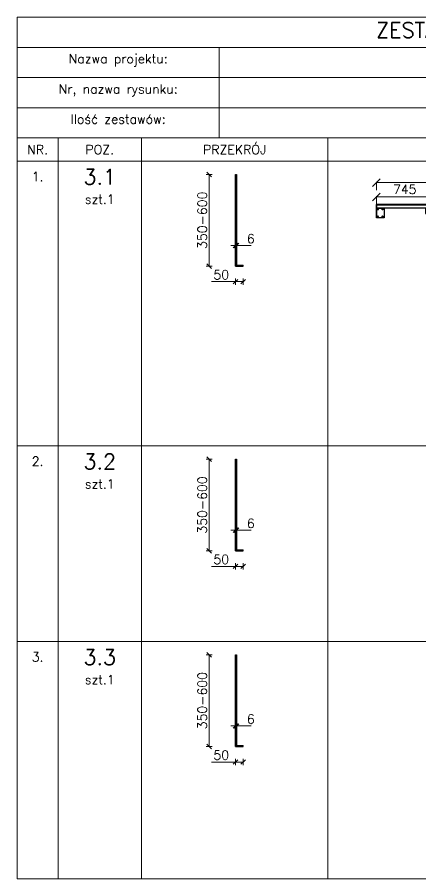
# Model space of a CAD drawing. Header units: millimetres. Extents: x 5046 to 103012, y -15969 to 47766.
# Drawn here: x 86872 to 89515, y 18062 to 23703 of the extents above; entities that cross this region are included whole.
import ezdxf

# ---------------------------------------------------------------- set-up
doc = ezdxf.new("R2010")
doc.units = ezdxf.units.MM
doc.layers.get('0').update_dxf_attribs({"lineweight": 0})
doc.layers.get('Defpoints').update_dxf_attribs({"lineweight": 0})
for name, color, linetype, lineweight in [('DIM', 3, 'Continuous', 0), ('Pomocnicze', 252, 'Continuous', 0), ('TEXT', 2, 'Continuous', 0)]:
    doc.layers.add(name, color=color, linetype=linetype, lineweight=lineweight)
doc.layers.add('Profil główny', color=7, linetype='Continuous')
doc.styles.add('Opisy 1-20', font='simplex.shx', dxfattribs={"height": 100})
doc.styles.add('Skala 1-20', font='simplex.shx', dxfattribs={"height": 60})
doc.styles.add('Skala 1-50', font='simplex.shx', dxfattribs={"height": 120})
doc.styles.add('SLDTEXTSTYLE1', font='TXT', dxfattribs={"width": 0.75})
doc.dimstyles.new('Skala 1-20', dxfattribs={"dimtxt": 6, "dimasz": 30, "dimexe": 20, "dimexo": 0.625, "dimgap": 15, "dimtad": 1, "dimdec": 0, "dimtxsty": 'Skala 1-20', "dimblk": 'OBLIQUE', "dimcen": 2.5, "dimadec": 0, "dimazin": 0, "dimtfac": 1, "dimtdec": 0, "dimtmove": 0, "dimatfit": 3, "dimldrblk": 'OBLIQUE', "dimfxl": 20, "dimfxlon": 1, "dimarcsym": 0})
doc.dimstyles.new('Skala 1-50', dxfattribs={"dimtxt": 12, "dimasz": 100, "dimexe": 12.5, "dimexo": 0.625, "dimgap": 40, "dimtad": 1, "dimdec": 0, "dimtxsty": 'Skala 1-50', "dimblk": 'OBLIQUE', "dimcen": 2.5, "dimadec": 0, "dimazin": 0, "dimtfac": 1, "dimtdec": 0, "dimtmove": 0, "dimatfit": 3, "dimldrblk": 'OBLIQUE', "dimfxl": 100, "dimfxlon": 1, "dimarcsym": 0})

# ---------------------------------------------------------------- blocks, each defined once
blk = doc.blocks.new('_Oblique')
at = {"color": 0, "linetype": 'ByBlock', "lineweight": -2}
blk.add_line((-0.5, -0.5), (0.5, 0.5), dxfattribs=at)
blk = doc.blocks.new('*D3348')
at = {"layer": 'Defpoints', "color": 0}
for p in [(645, 145), (-100, 44), (645, 44)]:
    blk.add_point(p, dxfattribs=at)
at = {"layer": 'DIM', "color": 0, "lineweight": -2}
for p, q in [((-100, 45), (-100, 157)), ((-100, 145), (645, 145)), ((645, 45), (645, 157))]:
    blk.add_line(p, q, dxfattribs=at)
at = {"layer": 'DIM', "color": 0, "linetype": 'ByBlock', "lineweight": -2, "xscale": 100, "yscale": 100, "zscale": 100, "rotation": 180}
blk.add_blockref('_Oblique', (-100, 145), dxfattribs=at)
at = {"layer": 'DIM', "color": 0, "linetype": 'ByBlock', "lineweight": -2, "xscale": 100, "yscale": 100, "zscale": 100}
blk.add_blockref('_Oblique', (645, 145), dxfattribs=at)
at = {"layer": 'DIM', "color": 0, "insert": (272, 245), "char_height": 120, "attachment_point": 5, "style": 'Skala 1-50'}
blk.add_mtext('745', dxfattribs=at)
blk = doc.blocks.new('*D3349')
at = {"layer": 'Defpoints', "color": 0}
for p in [(1390, 145), (645, 45), (1390, 31)]:
    blk.add_point(p, dxfattribs=at)
at = {"layer": 'DIM', "color": 0, "lineweight": -2}
for p, q in [((645, 45), (645, 157)), ((645, 145), (1390, 145)), ((1390, 45), (1390, 157))]:
    blk.add_line(p, q, dxfattribs=at)
at = {"layer": 'DIM', "color": 0, "linetype": 'ByBlock', "lineweight": -2, "xscale": 100, "yscale": 100, "zscale": 100, "rotation": 180}
blk.add_blockref('_Oblique', (645, 145), dxfattribs=at)
at = {"layer": 'DIM', "color": 0, "linetype": 'ByBlock', "lineweight": -2, "xscale": 100, "yscale": 100, "zscale": 100}
blk.add_blockref('_Oblique', (1390, 145), dxfattribs=at)
at = {"layer": 'DIM', "color": 0, "insert": (1018, 245), "char_height": 120, "attachment_point": 5, "style": 'Skala 1-50'}
blk.add_mtext('745', dxfattribs=at)
blk = doc.blocks.new('*D3350')
at = {"layer": 'Defpoints', "color": 0}
for p in [(2135, 145), (1390, 21), (2135, 21)]:
    blk.add_point(p, dxfattribs=at)
at = {"layer": 'DIM', "color": 0, "lineweight": -2}
for p, q in [((1390, 45), (1390, 157)), ((1390, 145), (2135, 145)), ((2135, 45), (2135, 157))]:
    blk.add_line(p, q, dxfattribs=at)
at = {"layer": 'DIM', "color": 0, "linetype": 'ByBlock', "lineweight": -2, "xscale": 100, "yscale": 100, "zscale": 100, "rotation": 180}
blk.add_blockref('_Oblique', (1390, 145), dxfattribs=at)
at = {"layer": 'DIM', "color": 0, "linetype": 'ByBlock', "lineweight": -2, "xscale": 100, "yscale": 100, "zscale": 100}
blk.add_blockref('_Oblique', (2135, 145), dxfattribs=at)
at = {"layer": 'DIM', "color": 0, "insert": (1762, 245), "char_height": 120, "attachment_point": 5, "style": 'Skala 1-50'}
blk.add_mtext('745', dxfattribs=at)
blk = doc.blocks.new('*D3351')
at = {"layer": 'Defpoints', "color": 0}
for p in [(2880, 145), (2135, 21), (2880, 21)]:
    blk.add_point(p, dxfattribs=at)
at = {"layer": 'DIM', "color": 0, "lineweight": -2}
for p, q in [((2135, 45), (2135, 157)), ((2135, 145), (2880, 145)), ((2880, 45), (2880, 157))]:
    blk.add_line(p, q, dxfattribs=at)
at = {"layer": 'DIM', "color": 0, "linetype": 'ByBlock', "lineweight": -2, "xscale": 100, "yscale": 100, "zscale": 100, "rotation": 180}
blk.add_blockref('_Oblique', (2135, 145), dxfattribs=at)
at = {"layer": 'DIM', "color": 0, "linetype": 'ByBlock', "lineweight": -2, "xscale": 100, "yscale": 100, "zscale": 100}
blk.add_blockref('_Oblique', (2880, 145), dxfattribs=at)
at = {"layer": 'DIM', "color": 0, "insert": (2508, 245), "char_height": 120, "attachment_point": 5, "style": 'Skala 1-50'}
blk.add_mtext('745', dxfattribs=at)
blk = doc.blocks.new('*D3352')
at = {"layer": 'Defpoints', "color": 0}
for p in [(-100, 332), (-100, 27), (2880, 21)]:
    blk.add_point(p, dxfattribs=at)
at = {"layer": 'DIM', "color": 0, "lineweight": -2}
for p, q in [((-100, 232), (-100, 344)), ((2880, 232), (2880, 344)), ((2880, 332), (-100, 332))]:
    blk.add_line(p, q, dxfattribs=at)
at = {"layer": 'DIM', "color": 0, "linetype": 'ByBlock', "lineweight": -2, "xscale": 100, "yscale": 100, "zscale": 100, "rotation": 180}
blk.add_blockref('_Oblique', (-100, 332), dxfattribs=at)
at = {"layer": 'DIM', "color": 0, "linetype": 'ByBlock', "lineweight": -2, "xscale": 100, "yscale": 100, "zscale": 100}
blk.add_blockref('_Oblique', (2880, 332), dxfattribs=at)
at = {"layer": 'DIM', "color": 0, "insert": (1390, 432), "char_height": 120, "attachment_point": 5, "style": 'Skala 1-50'}
blk.add_mtext('2980', dxfattribs=at)
blk = doc.blocks.new('SW_NOTE_0')
at = {"color": 0, "linetype": 'Continuous', "lineweight": 0}
blk.add_circle((-2.75, -2.82), 3.94, dxfattribs=at)
at = {"color": 0, "linetype": 'Continuous', "lineweight": 0, "insert": (-5.86, -0.9), "char_height": 3.5, "attachment_point": 1, "style": 'SLDTEXTSTYLE1'}
blk.add_mtext('3.1', dxfattribs=at)
blk = doc.blocks.new('_Dot')
at = {"color": 0, "linetype": 'ByBlock', "lineweight": -2}
blk.add_line((-0.5, 0), (-1, 0), dxfattribs=at)
at = {"color": 0, "linetype": 'ByBlock', "const_width": 0.5}
blk.add_lwpolyline([(-0.25, 0, 1), (0.25, 0, 1)], format="xyb", close=True, dxfattribs=at)
blk = doc.blocks.new('*D3398')
at = {"layer": 'Defpoints', "color": 0}
for p in [(-6, -575), (44, -575), (-6, -676.7)]:
    blk.add_point(p, dxfattribs=at)
at = {"layer": 'DIM', "color": 0, "lineweight": -2}
for p, q in [((-6, -676.7), (-163.1, -676.7)), ((-6, -656.7), (-6, -696.7)), ((44, -676.7), (-6, -676.7)), ((44, -656.7), (44, -696.7))]:
    blk.add_line(p, q, dxfattribs=at)
at = {"layer": 'DIM', "color": 0, "linetype": 'ByBlock', "lineweight": -2, "xscale": 30, "yscale": 30, "zscale": 30, "rotation": 180}
blk.add_blockref('_Oblique', (-6, -676.7), dxfattribs=at)
at = {"layer": 'DIM', "color": 0, "linetype": 'ByBlock', "lineweight": -2, "xscale": 30, "yscale": 30, "zscale": 30}
blk.add_blockref('_Oblique', (44, -676.7), dxfattribs=at)
at = {"layer": 'DIM', "color": 0, "insert": (-99.6, -631.7), "char_height": 60, "attachment_point": 5, "style": 'Skala 1-20'}
blk.add_mtext('50', dxfattribs=at)
blk = doc.blocks.new('*D3399')
at = {"layer": 'Defpoints', "color": 0}
for p in [(-6, -441.5), (0, -440.6), (0, -441.5)]:
    blk.add_point(p, dxfattribs=at)
at = {"layer": 'DIM', "color": 0, "lineweight": -2}
for p, q in [((-6, -440.6), (-36, -440.6)), ((-6, -440.9), (-6, -420.6)), ((-6, -440.6), (0, -440.6)), ((0, -440.9), (0, -420.6)), ((0, -440.6), (97.1, -440.6))]:
    blk.add_line(p, q, dxfattribs=at)
at = {"layer": 'DIM', "color": 0, "linetype": 'ByBlock', "lineweight": -2, "xscale": 30, "yscale": 30, "zscale": 30}
blk.add_blockref('_Oblique', (-6, -440.6), dxfattribs=at)
at = {"layer": 'DIM', "color": 0, "linetype": 'ByBlock', "lineweight": -2, "xscale": 30, "yscale": 30, "zscale": 30, "rotation": 180}
blk.add_blockref('_Oblique', (0, -440.6), dxfattribs=at)
at = {"layer": 'DIM', "color": 0, "insert": (93.6, -395.6), "char_height": 60, "attachment_point": 5, "style": 'Skala 1-20'}
blk.add_mtext('6', dxfattribs=at)
blk = doc.blocks.new('*D3400')
at = {"layer": 'Defpoints', "color": 0}
for p in [(-179.2, 25), (-6, 25), (-6, -575)]:
    blk.add_point(p, dxfattribs=at)
at = {"layer": 'DIM', "color": 0, "lineweight": -2}
for p, q in [((-159.2, 25), (-199.2, 25)), ((-179.2, -575), (-179.2, 25)), ((-159.2, -575), (-199.2, -575))]:
    blk.add_line(p, q, dxfattribs=at)
at = {"layer": 'DIM', "color": 0, "linetype": 'ByBlock', "lineweight": -2, "xscale": 30, "yscale": 30, "zscale": 30}
for p, rotation in [((-179.2, 25), 90), ((-179.2, -575), 270)]:
    blk.add_blockref('_Oblique', p, dxfattribs=dict(at, rotation=rotation))
at = {"layer": 'DIM', "color": 0, "insert": (-224.2, -275), "char_height": 60, "attachment_point": 5, "rotation": 90, "style": 'Skala 1-20'}
blk.add_mtext('350-600', dxfattribs=at)
blk = doc.blocks.new('3.1')
at = {"color": 7, "linetype": 'Continuous', "lineweight": 25}
for p, q in [((-100, 50), (-100, 44)), ((-100, 50), (712, 50)), ((712, 44), (-100, 44)), ((-100, -130), (-100, 44)), ((-94, -130), (-94, 44)), ((-94, 39.5), (639, 39.5)), ((639, 0), (-94, 0)), ((-94, 0), (0, 0)), ((0, 0), (0, -130)), ((639, 0), (545, 0)), ((545, 0), (545, -70)), ((639, 44), (639, -70)), ((645, 44), (645, -70)), ((645, 39.5), (712, 39.5)), ((712, 0), (645, 0)), ((712, 44), (712, 50)), ((712, 50), (2880, 50)), ((712, 44), (2880, 44)), ((712, 44), (712, 39.5)), ((712, 0), (712, 39.5)), ((712, 39.5), (1384, 39.5)), ((1384, 0), (712, 0)), ((1290, 0), (1290, -70)), ((1384, 0), (1290, 0)), ((1384, 44), (1384, -70)), ((1390, 44), (1390, -70)), ((1390, 39.5), (2129, 39.5)), ((2129, 0), (1390, 0)), ((2035, 0), (2035, -70)), ((2129, 0), (2035, 0)), ((2129, 44), (2129, -70)), ((2135, 44), (2135, -70)), ((2135, 39.5), (2874, 39.5)), ((2874, 0), (2135, 0)), ((2780, 0), (2780, -70)), ((2874, 0), (2780, 0)), ((2874, 44), (2874, -70)), ((2880, 44), (2880, 50)), ((2880, 44), (2880, -70)), ((545, -70), (639, -70)), ((639, -70), (645, -70)), ((1290, -70), (1384, -70)), ((1384, -70), (1390, -70)), ((2035, -70), (2129, -70)), ((2129, -70), (2135, -70)), ((2780, -70), (2874, -70)), ((2874, -70), (2880, -70)), ((-94, -130), (-100, -130)), ((0, -130), (-94, -130))]:
    blk.add_line(p, q, dxfattribs=at)
at = {"color": 7, "linetype": 'Continuous', "lineweight": 0}
blk.add_line((1038.7, -72.3), (1124.1, 15.3), dxfattribs=at)
at = {"color": 7, "linetype": 'Continuous', "lineweight": 25}
for centre in [(-80, -20), (-80, -110), (-20, -20), (-20, -110), (565, -15), (565, -55), (625, -15), (625, -55), (1310, -15), (1310, -55), (1370, -15), (1370, -55), (2055, -15), (2055, -55), (2115, -15), (2115, -55), (2800, -15), (2800, -55), (2860, -15), (2860, -55)]:
    blk.add_circle(centre, 6, dxfattribs=at)
at = {"color": 7, "linetype": 'Continuous', "lineweight": 0, "xscale": 20.32000000000001, "yscale": 20.32, "zscale": 20, "rotation": 45.69671047161169}
blk.add_blockref('_Dot', (1124.1, 15.3, -318), dxfattribs=at)
at = {"color": 7, "linetype": 'Continuous', "lineweight": 0, "xscale": 30, "yscale": 30, "zscale": 30}
blk.add_blockref('SW_NOTE_0', (1038.7, -72.3), dxfattribs=at)
at = {"layer": 'DIM'}
for base, p1, p2, picture, middle in [((-100, 332), (2880, 21), (-100, 27.2), '*D3352', (1390, 432)), ((645, 144.7), (-100, 44), (645, 44), '*D3348', (272.5, 244.7)), ((1390, 144.7), (645, 44.7), (1390, 30.9), '*D3349', (1017.5, 244.7)), ((2135, 144.7), (1390, 21), (2135, 21), '*D3350', (1762.5, 244.7)), ((2880, 144.7), (2135, 21), (2880, 21), '*D3351', (2507.5, 244.7))]:
    dim = blk.add_linear_dim(base=base, p1=p1, p2=p2, dimstyle='Skala 1-50', dxfattribs=at)
    dim.commit()
    dim.dimension.update_dxf_attribs({"geometry": picture, "text_midpoint": middle})
blk = doc.blocks.new('przekroj_3')
at = {"layer": 'Profil główny'}
for p, q in [((-6, -575), (-6, 25)), ((-6, 25), (0, 25)), ((0, 25), (0, -569)), ((0, 25), (0, -25)), ((44, -575), (-6, -575)), ((-6, -575), (44, -575)), ((0, -569), (44, -569)), ((0, -569), (0, -575)), ((44, -575), (44, -569))]:
    blk.add_line(p, q, dxfattribs=at)
at = {"layer": 'DIM'}
dim = blk.add_aligned_dim(p1=(-6, -575), p2=(-6, 25), distance=173.2, text='350-<>', dimstyle='Skala 1-20', override={"dimtxsty": 'Skala 1-20'}, dxfattribs=at)
dim.commit()
dim.dimension.update_dxf_attribs({"geometry": '*D3400', "text_midpoint": (-224.2, -275)})
for p1, p2, distance, picture, middle in [((-6, -441.5), (0, -441.5), 0.9, '*D3399', (93.6, -395.6)), ((44, -575), (-6, -575), 101.7, '*D3398', (-99.6, -631.7))]:
    dim = blk.add_aligned_dim(p1=p1, p2=p2, distance=distance, dimstyle='Skala 1-20', dxfattribs=at)
    dim.commit()
    dim.dimension.update_dxf_attribs({"geometry": picture, "text_midpoint": middle})

msp = doc.modelspace()

# ---------------------------------------------------------------- linework, layer by layer
at = {"layer": 'Pomocnicze'}
for p, q in [((94557, 23505.8), (86871.6, 23505.8)), ((88194.5, 23505.8), (88194.5, 22912.9)), ((94557, 23308.1), (86871.6, 23308.1)), ((94557, 23110.5), (86871.6, 23110.5)), ((94557, 22912.9), (86871.6, 22912.9)), ((87139.1, 22912.9), (87139.1, 18062)), ((87685.3, 22912.9), (87685.3, 18062)), ((88907, 22912.9), (88907, 18062)), ((94557, 22760.5), (86871.6, 22760.5)), ((94557, 20896.3), (86871.6, 20896.3)), ((94557, 19615), (86871.6, 19615))]:
    msp.add_line(p, q, dxfattribs=at)
msp.add_lwpolyline([(86871.6, 23703.4), (86871.6, 18062), (94557, 18062), (94557, 23703.4)], close=True, dxfattribs=at)

# ---------------------------------------------------------------- block references
for p in [(88307.8, 22648.7), (88307.8, 20784.5), (88307.8, 19503.2)]:
    msp.add_blockref('przekroj_3', p)
at = {"xscale": 0.5, "yscale": 0.5, "zscale": 0.5}
msp.add_blockref('3.1', (89274.3, 22454.2), dxfattribs=at)

# ---------------------------------------------------------------- texts
at = {"layer": 'TEXT', "attachment_point": 1}
for s, insert, char_height, width, style in [('\\pxqc;ZESTAWIENIE ELEMENTÓW PRODUKCYJNYCH', (86871.6, 23669.3), 100, 7585.376, 'Opisy 1-20'), ('\\pxqc;Nazwa projektu:', (86871.6, 23461.6), 60, 1322.832, 'Skala 1-20'), ('\\pxqc;Nr, nazwa rysunku:', (86871.6, 23264), 60, 1322.832, 'Skala 1-20'), ('\\pxqc;Ilość zestawów:', (86871.6, 23066.4), 60, 1322.832, 'Skala 1-20'), ('\\pxqc;NR.', (86871.6, 22866.7), 60, 267.428, 'Skala 1-20'), ('\\pxqc;POZ.', (87139.1, 22866.7), 60, 546.27, 'Skala 1-20'), ('\\pxqc;PRZEKRÓJ', (87685.3, 22866.7), 60, 1221.678, 'Skala 1-20'), ('\\pxqc;1.', (86871.6, 22690.3), 60, 267.428, 'Skala 1-20'), ('\\pxqc;3.1\\P{\\H0.6x;szt.1}', (87139.1, 22708.3), 100, 546.27, 'Opisy 1-20'), ('\\pxqc;2.', (86871.6, 20826.1), 60, 267.428, 'Skala 1-20'), ('\\pxqc;3.2\\P{\\H0.6x;szt.1}', (87139.1, 20844.1), 100, 546.27, 'Opisy 1-20'), ('\\pxqc;3.', (86871.6, 19544.9), 60, 267.428, 'Skala 1-20'), ('\\pxqc;3.3\\P{\\H0.6x;szt.1}', (87139.1, 19562.8), 100, 546.27, 'Opisy 1-20')]:
    msp.add_mtext(s, dxfattribs=dict(at, insert=insert, char_height=char_height, width=width, style=style))

doc.saveas('drawing.dxf')
